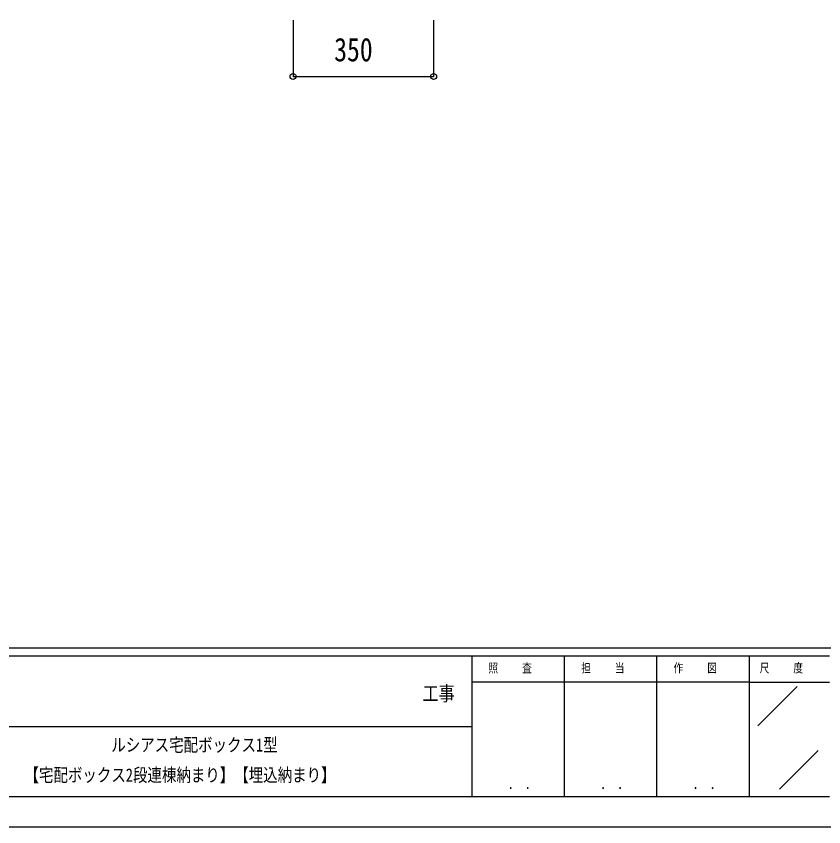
# Model space of a CAD drawing. Units: millimetres, scale not verified. Extents: x -4205 to 4205, y -2970 to 2970.
# Drawn here: x 161 to 2171, y -2970 to -952 of the extents above; entities that cross this region are included whole.
import ezdxf
from ezdxf.enums import TextEntityAlignment as Align

# ---------------------------------------------------------------- set-up
doc = ezdxf.new("R2010")
doc.units = ezdxf.units.MM
doc.header["$LTSCALE"] = 16
for name, color, linetype in [('0-1_USER1', 3, 'Continuous'), ('0-6_YKK_D', 6, 'Continuous'), ('0-7_YKK_ZWAK', 7, 'Continuous')]:
    doc.layers.add(name, color=color, linetype=linetype)
doc.styles.add('ＭＳ ゴシック', font='')
doc.styles.get('ＭＳ ゴシック').set_extended_font_data('MS Gothic')

msp = doc.modelspace()

# ---------------------------------------------------------------- linework, layer by layer
at = {"layer": '0-6_YKK_D'}
for p, q in [((850.02, -962.12), (850.02, -1103.12)), ((1200.02, -962.12), (1200.02, -1103.12)), ((850.02, -1102.12), (1200.02, -1102.12))]:
    msp.add_line(p, q, dxfattribs=at)
for centre in [(850.02, -1102.12), (1200.02, -1102.12)]:
    msp.add_circle(centre, 7.5, dxfattribs=at)
at = {"layer": '0-7_YKK_ZWAK'}
for p, q in [((3895.02, -2525), (-3904.98, -2525)), ((1295.02, -2545), (-4.98, -2545)), ((1525.02, -2545), (1525.02, -2895)), ((1755.02, -2545), (1755.02, -2895)), ((1985.02, -2545), (1985.02, -2895)), ((2185.02, -2545), (1985.02, -2545)), ((1985.02, -2610), (1295.02, -2610)), ((1985.02, -2610), (2185.02, -2610)), ((2007.1, -2718.29), (2105.04, -2620.36)), ((-4.98, -2720), (1295.02, -2720)), ((2060.67, -2875.99), (2156.89, -2779.77)), ((-4.98, -2895), (1295.02, -2895)), ((1295.02, -2895), (1985.02, -2895)), ((1985.02, -2895), (2185.02, -2895))]:
    msp.add_line(p, q, dxfattribs=at)
msp.add_lwpolyline([(-4205, -2970), (4205, -2970), (4205, 2970), (-4205, 2970)], close=True, dxfattribs=at)
msp.add_lwpolyline([(1985.02, -2545), (1295.02, -2545), (1295.02, -2895)], dxfattribs=at)

# ---------------------------------------------------------------- texts
at = {"layer": '0-1_USER1', "style": 'ＭＳ ゴシック', "width": 0.8}
for s, p in [('ルシアス宅配ボックス1型', (397.82, -2792.5)), ('【宅配ボックス2段連棟納まり】【埋込納まり】', (181.82, -2867.5))]:
    msp.add_text(s, height=32.99, dxfattribs=at).set_placement(p, align=Align.BOTTOM_LEFT)
at = {"layer": '0-6_YKK_D', "style": 'ＭＳ ゴシック', "width": 0.8}
msp.add_text('350', height=58.65, dxfattribs=at).set_placement((952.49, -1082.12), align=Align.BOTTOM_LEFT)
at = {"layer": '0-7_YKK_ZWAK', "style": 'ＭＳ ゴシック', "width": 0.8}
for s, height, p in [('照     査', 21.99, (1336.42, -2592.5)), ('担     当', 21.99, (1567.22, -2592.5)), ('作     図', 21.99, (1797.22, -2592.5)), ('尺     度', 21.99, (2011.42, -2592.5)), ('工事', 36.66, (1172.33, -2667.46)), ('． ．', 25.92, (1385, -2884.35)), ('． ．', 25.92, (1615, -2884.35)), ('． ．', 25.92, (1845, -2884.35))]:
    msp.add_text(s, height=height, dxfattribs=at).set_placement(p, align=Align.BOTTOM_LEFT)

doc.saveas('drawing.dxf')
